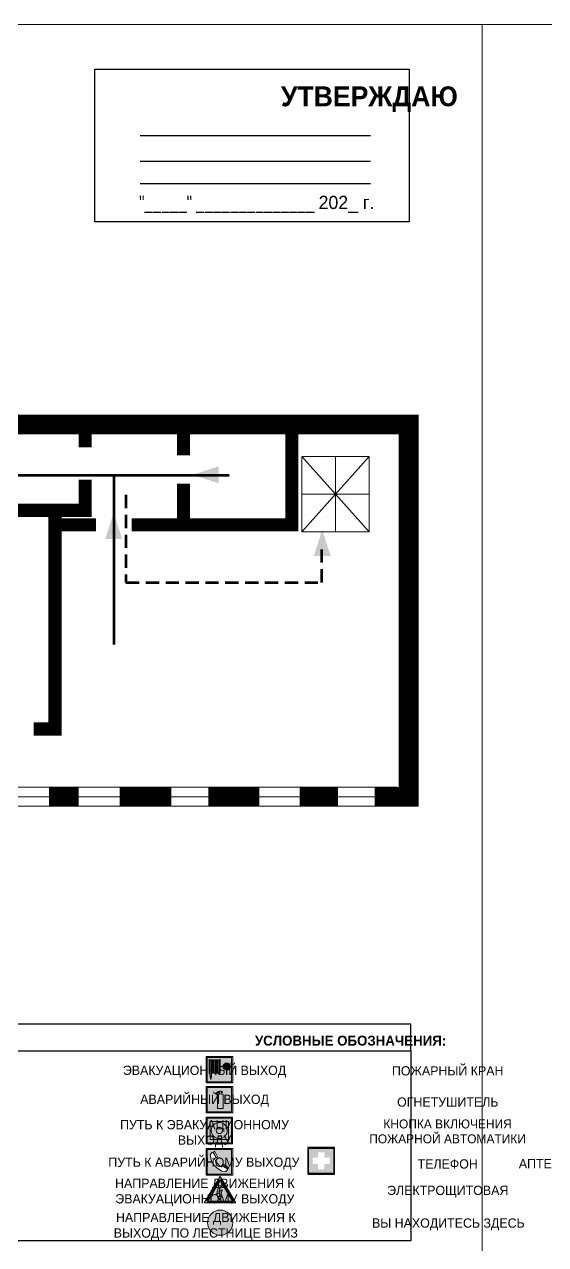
# Model space of a CAD drawing. Header units: millimetres. Extents: x 13114 to 67229, y 22859 to 38520.
# Drawn here: x 26051 to 26208.4, y 36371.9 to 36740.6 of the extents above; entities that cross this region are included whole.
import ezdxf

# ---------------------------------------------------------------- set-up
doc = ezdxf.new("R2010")
doc.units = ezdxf.units.MM
doc.linetypes.add('{ Wide Dash }', pattern=[12, 4, -2, 4, -2])
doc.layers.add('План_Штампы', color=7, linetype='Continuous')
doc.styles.add('обычный', font='arial.ttf')

# ---------------------------------------------------------------- blocks, each defined once
blk = doc.blocks.new('A$C3E6D3DDE')
at = {"lineweight": 5}
h = blk.add_hatch(color=40, dxfattribs=at)
h.paths.add_polyline_path([(24.1, 1.45), (16.46, -11.35), (31.74, -11.35)])
h.paths.add_polyline_path([(24.09, -0.46), (30.03, -10.41), (18.14, -10.41)], flags=16)
h.paths.add_polyline_path([(24.54, -3.08), (23.41, -6.02), (25.13, -5.01), (24.33, -8.5), (24.82, -8.27), (23.79, -9.86), (23.4, -8.04), (23.8, -8.43), (24.04, -6.29), (22.39, -7.25), (23.44, -3.08)], flags=0)
h = blk.add_hatch(color=256, dxfattribs=at)
h.paths.add_polyline_path([(24.37, 0.03, 0.567511), (23.82, 0.03), (17.59, -10.4, 0.582454), (17.86, -10.88), (30.32, -10.88, 0.582149), (30.6, -10.4)])
h.paths.add_polyline_path([(24.09, -0.46), (18.14, -10.41), (30.03, -10.41)], flags=16)
h.paths.add_polyline_path([(24.54, -3.08), (23.41, -6.02), (25.13, -5.01), (24.33, -8.5), (24.82, -8.27), (23.79, -9.86), (23.4, -8.04), (23.8, -8.43), (24.04, -6.29), (22.39, -7.25), (23.44, -3.08)], flags=0)
h = blk.add_hatch(color=40, dxfattribs=at)
h.paths.add_polyline_path([(24.09, -0.46), (18.14, -10.41), (30.03, -10.41)])
h.paths.add_polyline_path([(24.82, -8.27), (23.79, -9.86), (23.4, -8.04), (23.8, -8.43), (24.04, -6.29), (22.39, -7.25), (23.44, -3.08), (24.54, -3.08), (23.41, -6.02), (25.13, -5.01), (24.33, -8.5)], flags=16)
at = {"color": 40, "lineweight": 5}
for p, q in [((16.46, -11.35), (24.1, 1.45)), ((24.1, 1.45), (31.74, -11.35))]:
    blk.add_line(p, q, dxfattribs=at)
at = {"lineweight": 5}
for p, q in [((17.59, -10.4), (23.82, 0.03)), ((24.37, 0.03), (30.6, -10.4)), ((18.14, -10.41), (24.09, -0.46)), ((23.44, -3.08), (22.39, -7.25)), ((23.41, -6.02), (24.54, -3.08)), ((25.13, -5.01), (23.41, -6.02)), ((24.54, -3.08), (23.44, -3.08)), ((24.09, -0.46), (30.03, -10.41)), ((24.33, -8.5), (25.13, -5.01)), ((17.86, -10.88), (30.32, -10.88)), ((18.14, -10.41), (30.03, -10.41)), ((22.39, -7.25), (24.04, -6.29)), ((23.8, -8.43), (23.4, -8.04)), ((23.4, -8.04), (23.79, -9.86)), ((23.79, -9.86), (24.82, -8.27)), ((24.04, -6.29), (23.8, -8.43)), ((24.82, -8.27), (24.33, -8.5))]:
    blk.add_line(p, q, dxfattribs=at)
at = {"color": 50, "lineweight": 5}
blk.add_line((31.74, -11.35), (16.46, -11.35), dxfattribs=at)
blk = doc.blocks.new('A$C54414219')
at = {"true_color": 0xffffff}
h = blk.add_hatch(color=7, dxfattribs=at)
h.paths.add_polyline_path([(2.39, -9.45), (2.39, -18.3), (11.23, -18.3), (11.23, -9.45)], flags=0)
h.paths.add_polyline_path([(10.71, -13.87, -1), (2.92, -13.87, -1)], flags=0)
h.paths.add_polyline_path([(8.3, -13.87, -1), (5.33, -13.87, -1)], flags=0)
h.paths.add_polyline_path([(0.41, -7.47), (0.41, -20.27), (13.21, -20.27), (13.21, -7.47)])
h.paths.add_polyline_path([(0.92, -19.77), (12.71, -19.77), (12.71, -7.98), (0.92, -7.98)], flags=16)
h.paths.add_polyline_path([(11.23, -9.45), (11.23, -18.3), (2.39, -18.3), (2.39, -9.45)], flags=0)
at = {"lineweight": 5}
h = blk.add_hatch(color=242, dxfattribs=at)
h.paths.add_polyline_path([(12.71, -7.98), (0.92, -7.98), (0.92, -19.77), (12.71, -19.77)])
h.paths.add_polyline_path([(11.23, -18.3), (2.39, -18.3), (2.39, -9.45), (11.23, -9.45)], flags=16)
h.paths.add_polyline_path([(10.71, -13.87, -1), (2.92, -13.87, -1)], flags=0)
h.paths.add_polyline_path([(8.3, -13.87, -1), (5.33, -13.87, -1)], flags=0)
at = {"true_color": 0xffffff}
h = blk.add_hatch(color=7, dxfattribs=at)
h.paths.add_polyline_path([(2.39, -9.45), (2.39, -18.3), (11.23, -18.3), (11.23, -9.45)])
h.paths.add_polyline_path([(10.71, -13.87, -1), (2.92, -13.87, -1)], flags=16)
h.paths.add_polyline_path([(8.3, -13.87, -1), (5.33, -13.87, -1)], flags=0)
at = {"lineweight": 5}
h = blk.add_hatch(color=242, dxfattribs=at)
h.paths.add_polyline_path([(2.92, -13.87, 1), (10.71, -13.87, 1)])
h.paths.add_polyline_path([(8.3, -13.87, -1), (5.33, -13.87, -1)], flags=16)
at = {"color": 242, "lineweight": 5}
for p, q in [((0.41, -20.27), (0.41, -7.47)), ((0.41, -7.47), (13.21, -7.47)), ((0.41, -7.47), (13.21, -7.47)), ((13.21, -20.27), (13.21, -7.47)), ((0.41, -20.27), (13.21, -20.27))]:
    blk.add_line(p, q, dxfattribs=at)
for points in [[(0.92, -7.98), (12.71, -7.98), (12.71, -19.77), (0.92, -19.77)], [(2.39, -9.45), (11.23, -9.45), (11.23, -18.3), (2.39, -18.3)]]:
    blk.add_lwpolyline(points, close=True, dxfattribs=at)
for radius in [3.89, 1.49]:
    blk.add_circle((6.81, -13.87), radius, dxfattribs=at)
blk = doc.blocks.new('A$C456E1F9C')
at = {"lineweight": 5}
h = blk.add_hatch(color=242, dxfattribs=at)
h.paths.add_polyline_path([(0.51, -1.47), (0.51, -13.26), (12.29, -13.26), (12.29, -1.47)])
h.paths.add_polyline_path([(5.42, -4.95, -0.254479), (4.78, -5.4), (3.52, -2.53, -0.209735), (4.23, -2.4)], flags=16)
h.paths.add_polyline_path([(8.53, -8.6), (10.87, -10.17), (10.54, -10.76), (8.03, -9.13, -0.192251)], flags=16)
h.paths.add_polyline_path([(4.61, -5.49, 0.005518), (3.87, -5.72, 0.128647), (7.49, -10.01, 0.00809), (7.83, -9.33), (10.47, -10.97, -0.16736), (8.99, -12.25, -0.327862), (1.95, -3.95, -0.166952), (3.36, -2.62)], flags=16)
at = {"color": 242, "lineweight": 5}
for p, q in [((0, -13.77), (0, -0.97)), ((12.8, -0.97), (0, -0.97)), ((4.61, -5.49), (3.36, -2.62)), ((3.52, -2.53), (4.78, -5.4)), ((4.23, -2.4), (5.42, -4.95)), ((12.8, -13.77), (12.8, -0.97)), ((7.83, -9.33), (10.47, -10.97)), ((8.03, -9.13), (10.54, -10.76)), ((10.81, -10.12), (8.53, -8.6)), ((10.54, -10.76), (10.8, -10.3)), ((10.8, -10.3), (10.81, -10.12)), ((0, -13.77), (12.8, -13.77))]:
    blk.add_line(p, q, dxfattribs=at)
blk.add_lwpolyline([(0.51, -1.47), (12.29, -1.47), (12.29, -13.26), (0.51, -13.26)], close=True, dxfattribs=at)
for centre, radius, start, end in [((4.59, -5.34), 2.99, 114.28453, 152.19739), ((11.12, -3.31), 9.19, 183.99153, 256.60086), ((4.02, -3.27), 0.891, 76.32839, 123.70924), ((14.98, -39.1), 35.17, 107.14873, 108.41345), ((13.86, -0.94), 11.08, 205.55365, 234.87622), ((4.68, -4.59), 0.824, 276.9621, 334.07228), ((-13.31, 0.8), 23.44, 332.54871, 334.40268), ((8.94, -9.5), 0.989, 114.40924, 157.93883), ((7.87, -9.46), 3, 291.92908, 329.9329)]:
    blk.add_arc(centre, radius, start, end, dxfattribs=at)
blk = doc.blocks.new('A$C18900ED3')
h = blk.add_hatch(color=126)
h.paths.add_polyline_path([(-0.18, -0.18), (-7.02, -0.18), (-7.02, -7.02), (-0.18, -7.02)])
h.paths.add_polyline_path([(-5.89, -4.46), (-5.89, -2.77), (-4.46, -2.77), (-4.46, -1.31), (-2.77, -1.31), (-2.77, -2.77), (-1.33, -2.77), (-1.33, -4.46), (-2.77, -4.46), (-2.77, -5.89), (-4.46, -5.89), (-4.46, -4.46)], flags=16)
at = {"color": 126}
for p, q in [((-7.2, 0), (-7.2, -7.2)), ((0, 0), (-7.2, 0)), ((0, -7.2), (0, 0)), ((-7.02, -7.02), (-7.02, -0.18)), ((-7.02, -0.18), (-0.18, -0.18)), ((-0.18, -0.18), (-0.18, -7.02)), ((-7.2, -7.2), (0, -7.2)), ((-0.18, -7.02), (-7.02, -7.02))]:
    blk.add_line(p, q, dxfattribs=at)
blk = doc.blocks.new('A$C37112FD5')
at = {"true_color": 0xf5f5ff}
h = blk.add_hatch(color=7, dxfattribs=at)
h.dxf.hatch_style = 1
h.paths.add_polyline_path([(12.8, -7.4), (0, -7.4), (0, -20.2), (12.8, -20.2)])
h.paths.add_polyline_path([(12.29, -7.91), (12.29, -19.69), (0.51, -19.69), (0.51, -7.91)], flags=16)
h.paths.add_polyline_path([(4.98, -9.04, -0.42597), (5.17, -9.22), (5.17, -12.25), (5.17, -15.29, -0.432244), (4.98, -15.47), (4.83, -15.47, -0.42597), (4.64, -15.29), (4.64, -12.25), (4.64, -9.22, -0.432244), (4.83, -9.04)], flags=0)
h.paths.add_polyline_path([(4.28, -9.22), (4.28, -12.25), (4.28, -15.29, -0.432244), (4.09, -15.47), (3.94, -15.47, -0.42597), (3.75, -15.29), (3.75, -12.25), (3.75, -9.22, -0.432244), (3.94, -9.04), (4.09, -9.04, -0.42597)], flags=0)
h.paths.add_polyline_path([(5.72, -9.04), (5.87, -9.04, -0.42597), (6.06, -9.22), (6.06, -12.25), (6.06, -15.29, -0.432244), (5.87, -15.47), (5.72, -15.47, -0.42597), (5.53, -15.29), (5.53, -12.25), (5.53, -9.22, -0.432244)], flags=0)
h.paths.add_polyline_path([(6.42, -8.9), (6.5, -8.9, -0.42597), (6.69, -9.08), (6.69, -12.03), (8.21, -12.03, -15.824349), (8.21, -12.47), (6.69, -12.47), (6.69, -15.42, -0.432244), (6.5, -15.6), (6.42, -15.6)], flags=0)
h.paths.add_polyline_path([(3.39, -9.22), (3.39, -12.25), (3.39, -15.29, -0.432244), (3.2, -15.47), (3.05, -15.47, -0.42597), (2.85, -15.29), (2.85, -12.25), (2.85, -9.22, -0.432244), (3.05, -9.04), (3.2, -9.04, -0.42597)], flags=0)
h.paths.add_polyline_path([(2.5, -9.22), (2.5, -16.71), (1.96, -16.71), (1.96, -9.22, -0.432244), (2.15, -9.04), (2.31, -9.04, -0.42597)], flags=0)
h.paths.add_polyline_path([(1.61, -8.9), (1.61, -15.6), (1.57, -15.6, -0.42597), (1.37, -15.42), (1.37, -12.03), (1.37, -9.09, -0.432244), (1.57, -8.9)], flags=0)
h.paths.add_polyline_path([(9.76, -10.81), (9.76, -12.03), (8.49, -12.03, -0.336371)], flags=0)
h.paths.add_polyline_path([(8.49, -12.47), (9.76, -12.47), (9.76, -13.7, -0.336371)], flags=0)
h.paths.add_polyline_path([(10.11, -10.81, -0.336371), (11.38, -12.03), (10.11, -12.03)], flags=0)
h.paths.add_polyline_path([(10.11, -12.47), (11.38, -12.47, -0.336371), (10.11, -13.7)], flags=0)
h.paths.add_polyline_path([(2.5, -16.84), (2.5, -17.05), (1.97, -17.05), (1.97, -16.84)], flags=0)
h.paths.add_polyline_path([(2.5, -17.24, -0.033778), (2.24, -18.6, -0.033778), (1.97, -17.24)], flags=0)
h = blk.add_hatch(color=242)
h.dxf.hatch_style = 1
h.paths.add_polyline_path([(12.29, -7.91), (0.51, -7.91), (0.51, -19.69), (12.29, -19.69)])
h.paths.add_polyline_path([(6.42, -15.6), (6.42, -8.9), (6.5, -8.9, -0.42597), (6.69, -9.08), (6.69, -12.03), (8.21, -12.03, -15.824349), (8.21, -12.47), (6.69, -12.47), (6.69, -15.42, -0.432244), (6.5, -15.6)], flags=16)
h.paths.add_polyline_path([(5.87, -15.47), (5.72, -15.47, -0.42597), (5.53, -15.29), (5.53, -12.25), (5.53, -9.22, -0.432244), (5.72, -9.04), (5.87, -9.04, -0.42597), (6.06, -9.22), (6.06, -12.25), (6.06, -15.29, -0.432244)], flags=16)
h.paths.add_polyline_path([(4.98, -15.47), (4.83, -15.47, -0.42597), (4.64, -15.29), (4.64, -12.25), (4.64, -9.22, -0.432244), (4.83, -9.04), (4.98, -9.04, -0.42597), (5.17, -9.22), (5.17, -12.25), (5.17, -15.29, -0.432244)], flags=16)
h.paths.add_polyline_path([(4.09, -15.47), (3.94, -15.47, -0.42597), (3.75, -15.29), (3.75, -12.25), (3.75, -9.22, -0.432244), (3.94, -9.04), (4.09, -9.04, -0.42597), (4.28, -9.22), (4.28, -12.25), (4.28, -15.29, -0.432244)], flags=16)
h.paths.add_polyline_path([(3.2, -15.47), (3.05, -15.47, -0.42597), (2.85, -15.29), (2.85, -12.25), (2.85, -9.22, -0.432244), (3.05, -9.04), (3.2, -9.04, -0.42597), (3.39, -9.22), (3.39, -12.25), (3.39, -15.29, -0.432244)], flags=16)
h.paths.add_polyline_path([(2.5, -17.05), (1.97, -17.05), (1.97, -16.84), (2.5, -16.84)], flags=16)
h.paths.add_polyline_path([(2.5, -17.24, -0.033778), (2.24, -18.6, -0.033778), (1.97, -17.24)], flags=16)
h.paths.add_polyline_path([(2.5, -16.71), (1.96, -16.71), (1.96, -9.22, -0.432244), (2.15, -9.04), (2.31, -9.04, -0.42597), (2.5, -9.22)], flags=16)
h.paths.add_polyline_path([(1.61, -15.6), (1.57, -15.6, -0.42597), (1.37, -15.42), (1.37, -12.03), (1.37, -9.09, -0.432244), (1.57, -8.9), (1.61, -8.9)], flags=16)
h.paths.add_polyline_path([(8.49, -12.47), (9.76, -12.47), (9.76, -13.7, -0.336371)], flags=0)
h.paths.add_polyline_path([(10.11, -13.7), (10.11, -12.47), (11.38, -12.47, -0.336371)], flags=0)
h.paths.add_polyline_path([(8.49, -12.03, -0.336371), (9.76, -10.81), (9.76, -12.03)], flags=0)
h.paths.add_polyline_path([(10.11, -12.03), (10.11, -10.81, -0.336371), (11.38, -12.03)], flags=0)
h = blk.add_hatch(color=7, dxfattribs=at)
h.dxf.hatch_style = 1
h.paths.add_polyline_path([(1.61, -8.9), (1.57, -8.9, 0.432244), (1.37, -9.09), (1.37, -12.03), (1.37, -15.42, 0.42597), (1.57, -15.6), (1.61, -15.6)])
h.paths.add_polyline_path([(2.5, -9.22, 0.42597), (2.31, -9.04), (2.15, -9.04, 0.432244), (1.96, -9.22), (1.96, -16.71), (2.5, -16.71)])
h.paths.add_polyline_path([(2.5, -16.84), (1.97, -16.84), (1.97, -17.05), (2.5, -17.05)])
h.paths.add_polyline_path([(2.5, -17.24), (1.97, -17.24, 0.033778), (2.24, -18.6, 0.033778)])
h.paths.add_polyline_path([(3.39, -12.25), (3.39, -9.22, 0.42597), (3.2, -9.04), (3.05, -9.04, 0.432244), (2.85, -9.22), (2.85, -12.25), (2.85, -15.29, 0.42597), (3.05, -15.47), (3.2, -15.47, 0.432244), (3.39, -15.29)])
h.paths.add_polyline_path([(4.28, -12.25), (4.28, -9.22, 0.42597), (4.09, -9.04), (3.94, -9.04, 0.432244), (3.75, -9.22), (3.75, -12.25), (3.75, -15.29, 0.42597), (3.94, -15.47), (4.09, -15.47, 0.432244), (4.28, -15.29)])
h.paths.add_polyline_path([(5.17, -12.25), (5.17, -9.22, 0.42597), (4.98, -9.04), (4.83, -9.04, 0.432244), (4.64, -9.22), (4.64, -12.25), (4.64, -15.29, 0.42597), (4.83, -15.47), (4.98, -15.47, 0.432244), (5.17, -15.29)])
h.paths.add_polyline_path([(6.06, -12.25), (6.06, -9.22, 0.42597), (5.87, -9.04), (5.72, -9.04, 0.432244), (5.53, -9.22), (5.53, -12.25), (5.53, -15.29, 0.42597), (5.72, -15.47), (5.87, -15.47, 0.432244), (6.06, -15.29)])
h.paths.add_polyline_path([(6.69, -12.47), (8.21, -12.47, 15.824349), (8.21, -12.03), (6.69, -12.03), (6.69, -9.08, 0.42597), (6.5, -8.9), (6.42, -8.9), (6.42, -15.6), (6.5, -15.6, 0.432244), (6.69, -15.42)])
h.paths.add_polyline_path([(8.49, -12.47), (9.76, -12.47), (9.76, -13.7, -0.336371)], flags=16)
h.paths.add_polyline_path([(8.49, -12.03, -0.336371), (9.76, -10.81), (9.76, -12.03)], flags=16)
h.paths.add_polyline_path([(10.11, -12.47), (11.38, -12.47, -0.336371), (10.11, -13.7)], flags=16)
h.paths.add_polyline_path([(10.11, -12.03), (10.11, -10.81, -0.336371), (11.38, -12.03)], flags=16)
h = blk.add_hatch(color=242)
h.dxf.hatch_style = 1
h.paths.add_polyline_path([(9.76, -10.81, 0.336371), (8.49, -12.03), (9.76, -12.03)])
h.paths.add_polyline_path([(10.11, -10.81), (10.11, -12.03), (11.38, -12.03, 0.336371)])
h.paths.add_polyline_path([(11.38, -12.47), (10.11, -12.47), (10.11, -13.7, 0.336371)])
h.paths.add_polyline_path([(9.76, -12.47), (8.49, -12.47, 0.336371), (9.76, -13.7)])
at = {"color": 242, "lineweight": 5}
for p, q in [((0, -20.2), (0, -7.4)), ((0, -7.4), (12.8, -7.4)), ((1.37, -12.03), (1.37, -9.08)), ((1.57, -8.9), (1.61, -8.9)), ((1.61, -8.9), (1.61, -15.6)), ((1.96, -16.71), (1.96, -9.22)), ((2.15, -9.04), (2.31, -9.04)), ((2.5, -16.71), (2.5, -9.22)), ((2.85, -12.25), (2.85, -9.22)), ((3.05, -9.04), (3.2, -9.04)), ((3.39, -12.25), (3.39, -9.22)), ((3.75, -12.25), (3.75, -9.22)), ((3.94, -9.04), (4.09, -9.04)), ((4.28, -12.25), (4.28, -9.22)), ((4.64, -12.25), (4.64, -9.22)), ((4.83, -9.04), (4.98, -9.04)), ((5.17, -12.25), (5.17, -9.22)), ((5.53, -12.25), (5.53, -9.22)), ((5.72, -9.04), (5.87, -9.04)), ((6.06, -12.25), (6.06, -9.22)), ((6.42, -8.9), (6.42, -15.6)), ((6.5, -8.9), (6.42, -8.9)), ((6.69, -12.03), (6.69, -9.08)), ((9.76, -10.81), (9.76, -12.03)), ((10.11, -10.81), (10.11, -12.03)), ((12.8, -20.2), (12.8, -7.4)), ((1.37, -12.03), (1.37, -15.42)), ((1.57, -15.6), (1.61, -15.6)), ((1.96, -16.71), (2.5, -16.71)), ((1.97, -16.84), (2.5, -16.84)), ((1.97, -17.05), (1.97, -16.84)), ((2.5, -17.05), (1.97, -17.05)), ((1.97, -17.24), (2.5, -17.24)), ((2.5, -16.84), (2.5, -17.05)), ((2.85, -12.25), (2.85, -15.29)), ((3.05, -15.47), (3.2, -15.47)), ((3.39, -12.25), (3.39, -15.29)), ((3.75, -12.25), (3.75, -15.29)), ((3.94, -15.47), (4.09, -15.47)), ((4.28, -12.25), (4.28, -15.29)), ((4.64, -12.25), (4.64, -15.29)), ((4.83, -15.47), (4.98, -15.47)), ((5.17, -12.25), (5.17, -15.29)), ((5.53, -12.25), (5.53, -15.29)), ((5.72, -15.47), (5.87, -15.47)), ((6.06, -12.25), (6.06, -15.29)), ((6.42, -15.6), (6.5, -15.6)), ((8.21, -12.03), (6.69, -12.03)), ((8.21, -12.47), (6.69, -12.47)), ((6.69, -12.47), (6.69, -15.42)), ((9.76, -12.03), (8.49, -12.03)), ((9.76, -12.47), (8.49, -12.47)), ((9.76, -12.47), (9.76, -13.7)), ((11.38, -12.03), (10.11, -12.03)), ((11.38, -12.47), (10.11, -12.47)), ((10.11, -12.47), (10.11, -13.7)), ((0, -20.2), (12.8, -20.2))]:
    blk.add_line(p, q, dxfattribs=at)
blk.add_lwpolyline([(0.51, -7.91), (12.29, -7.91), (12.29, -19.69), (0.51, -19.69)], close=True, dxfattribs=at)
for centre, radius, start, end in [((1.56, -9.09), 0.182, 87.10267, 180.60715), ((2.15, -9.22), 0.182, 87.10267, 180.60715), ((2.32, -9.22), 0.182, 359.39285, 92.89733), ((3.04, -9.22), 0.182, 87.10267, 180.60715), ((3.21, -9.22), 0.182, 359.39285, 92.89733), ((3.93, -9.22), 0.182, 87.10267, 180.60715), ((4.1, -9.22), 0.182, 359.39285, 92.89733), ((4.82, -9.22), 0.182, 87.10267, 180.60715), ((4.99, -9.22), 0.182, 359.39285, 92.89733), ((5.71, -9.22), 0.182, 87.10267, 180.60715), ((5.88, -9.22), 0.182, 359.39285, 92.89733), ((6.51, -9.09), 0.182, 359.39285, 92.89733), ((9.93, -12.25), 1.74, 187.23185, 172.76815), ((9.93, -12.25), 1.46, 96.99266, 171.35851), ((9.93, -12.25), 1.46, 8.64149, 83.00734), ((1.56, -15.42), 0.182, 179.39285, 272.89733), ((12.17, -15.98), 10.27, 187.04098, 194.7793), ((-7.7, -15.98), 10.27, 345.2207, 352.95902), ((3.04, -15.29), 0.182, 179.39285, 272.89733), ((3.21, -15.29), 0.182, 267.10267, 0.60715), ((3.93, -15.29), 0.182, 179.39285, 272.89733), ((4.1, -15.29), 0.182, 267.10267, 0.60715), ((4.82, -15.29), 0.182, 179.39285, 272.89733), ((4.99, -15.29), 0.182, 267.10267, 0.60715), ((5.71, -15.29), 0.182, 179.39285, 272.89733), ((5.88, -15.29), 0.182, 267.10267, 0.60715), ((6.51, -15.42), 0.182, 267.10267, 0.60715), ((9.93, -12.25), 1.46, 188.64149, 263.00734), ((9.93, -12.25), 1.46, 276.99266, 351.35851)]:
    blk.add_arc(centre, radius, start, end, dxfattribs=at)
blk = doc.blocks.new('A$C3AD82952')
at = {"true_color": 0xf5f5ff}
h = blk.add_hatch(color=7, dxfattribs=at)
h.dxf.hatch_style = 1
h.paths.add_polyline_path([(8.21, 8.73, 0.414214), (7.89, 9.05), (7.22, 9.05), (7.22, 9.92), (7.59, 9.92, 1), (7.57, 10.36), (7.22, 10.36), (7.22, 10.6), (6.43, 10.6), (6.43, 10.36), (6.01, 10.36), (4.74, 9.59), (4.74, 8.69), (4.98, 8.73), (4.98, 9.26), (6.12, 9.91), (6.43, 9.91), (6.43, 9.05), (5.76, 9.05, 0.414214), (5.44, 8.73), (5.44, 2.2), (8.21, 2.2)], flags=0)
h.paths.add_polyline_path([(12.8, 12.8), (0, 12.8), (0, 0), (12.8, 0)])
h.paths.add_polyline_path([(0.51, 12.29), (12.29, 12.29), (12.29, 0.51), (0.51, 0.51)], flags=16)
h.paths.add_polyline_path([(4.74, 9.59), (6.01, 10.36), (6.43, 10.36), (6.43, 10.6), (7.22, 10.6), (7.22, 10.36), (7.59, 10.36, -0.94586), (7.59, 9.92), (7.22, 9.92), (7.22, 9.05), (7.89, 9.05, -0.414214), (8.21, 8.73), (8.21, 2.2), (5.44, 2.2), (5.44, 8.73, -0.414214), (5.76, 9.05), (6.43, 9.05), (6.43, 9.91), (6.12, 9.91), (4.98, 9.26), (4.98, 8.73), (4.74, 8.69)], flags=0)
h = blk.add_hatch(color=242)
h.dxf.hatch_style = 1
h.paths.add_polyline_path([(12.29, 12.29), (0.51, 12.29), (0.51, 0.51), (12.29, 0.51)])
h.paths.add_polyline_path([(4.74, 8.69), (4.74, 9.59), (6.01, 10.36), (6.43, 10.36), (6.43, 10.6), (7.22, 10.6), (7.22, 10.36), (7.59, 10.36, -0.94586), (7.59, 9.92), (7.22, 9.92), (7.22, 9.05), (7.89, 9.05, -0.414214), (8.21, 8.73), (8.21, 2.2), (5.44, 2.2), (5.44, 8.73, -0.414214), (5.76, 9.05), (6.43, 9.05), (6.43, 9.91), (6.12, 9.91), (4.98, 9.26), (4.98, 8.73)], flags=16)
h = blk.add_hatch(color=7, dxfattribs=at)
h.dxf.hatch_style = 1
h.paths.add_polyline_path([(8.21, 8.73, 0.414214), (7.89, 9.05), (7.22, 9.05), (7.22, 9.92), (7.59, 9.92, 1), (7.57, 10.36), (7.22, 10.36), (7.22, 10.6), (6.43, 10.6), (6.43, 10.36), (6.01, 10.36), (4.74, 9.59), (4.74, 8.69), (4.98, 8.73), (4.98, 9.26), (6.12, 9.91), (6.43, 9.91), (6.43, 9.05), (5.76, 9.05, 0.414214), (5.44, 8.73), (5.44, 2.2), (8.21, 2.2)])
at = {"color": 242, "lineweight": 5}
for p, q in [((0, 0), (0, 12.8)), ((0, 12.8), (12.8, 12.8)), ((12.8, 0), (12.8, 12.8)), ((6.01, 10.36), (4.74, 9.59)), ((4.74, 9.59), (4.74, 8.69)), ((4.74, 8.69), (4.98, 8.73)), ((4.98, 9.26), (6.12, 9.91)), ((4.98, 8.73), (4.98, 9.26)), ((5.44, 2.2), (5.44, 8.73)), ((5.76, 9.05), (6.43, 9.05)), ((6.01, 10.36), (6.43, 10.36)), ((6.12, 9.91), (6.43, 9.91)), ((7.22, 10.6), (6.43, 10.6)), ((6.43, 10.6), (6.43, 10.36)), ((6.43, 9.91), (6.43, 9.05)), ((7.22, 10.36), (7.22, 10.6)), ((7.59, 10.36), (7.22, 10.36)), ((7.22, 9.05), (7.22, 9.92)), ((7.59, 9.92), (7.22, 9.92)), ((7.89, 9.05), (7.22, 9.05)), ((8.21, 2.2), (8.21, 8.73)), ((0, 0), (12.8, 0)), ((5.44, 2.2), (8.21, 2.2))]:
    blk.add_line(p, q, dxfattribs=at)
blk.add_lwpolyline([(0.51, 12.29), (12.29, 12.29), (12.29, 0.51), (0.51, 0.51)], close=True, dxfattribs=at)
for centre, radius, start, end in [((5.76, 8.73), 0.32, 90, 180), ((7.58, 10.14), 0.223, 273.18746, 86.81254), ((7.89, 8.73), 0.32, 0, 90)]:
    blk.add_arc(centre, radius, start, end, dxfattribs=at)
blk = doc.blocks.new('A$C7B8C2D5B')
at = {"lineweight": 0}
h = blk.add_hatch(color=5, dxfattribs=at)
h.dxf.hatch_style = 1
h.paths.add_polyline_path([(1.4, -3.02, 1), (-2.11, -3.02, 1)])
at = {"color": 5, "lineweight": 0}
blk.add_circle((-0.36, -3.02), 1.75, dxfattribs=at)

msp = doc.modelspace()

# ---------------------------------------------------------------- linework, layer by layer
at = {"color": 5, "lineweight": 0}
for points in [[(25589.29, 36345.59), (26189.29, 36345.59), (26189.29, 36740.59), (25589.29, 36740.59)], [(26189.29, 36345.59), (26789.29, 36345.59), (26789.29, 36740.59), (26189.29, 36740.59)]]:
    msp.add_lwpolyline(points, close=True, dxfattribs=at)
for points in [[(26072.23, 36727.11), (26167.24, 36727.11), (26167.24, 36680.9), (26072.23, 36680.9)], [(26023.91, 36430.48), (26167.67, 36430.48), (26167.67, 36438.53), (26023.91, 36438.53)], [(26023.91, 36430.48), (26167.67, 36430.48), (26167.67, 36373.08), (26023.91, 36373.08)]]:
    msp.add_lwpolyline(points, close=True)
for points in [[(26085.98, 36707.06), (26155.51, 36707.06)], [(26085.98, 36699.3), (26155.51, 36699.3)], [(26085.98, 36692.51), (26155.51, 36692.51)]]:
    msp.add_lwpolyline(points)
at = {"lineweight": 100, "const_width": 6}
for points in [[(25629.51, 36507.23), (25621.21, 36507.23), (25621.21, 36619.69), (26167.05, 36619.69), (26167.05, 36507.23), (26156.81, 36507.23)], [(26067.34, 36507.23), (26058.42, 36507.23)], [(26095.38, 36507.23), (26079.72, 36507.23)], [(26121.92, 36507.23), (26106.49, 36507.23)], [(26145.67, 36507.23), (26134.16, 36507.23)]]:
    msp.add_lwpolyline(points, dxfattribs=at)
at = {"lineweight": 0, "const_width": 4}
for points in [[(26069.32, 36612.86), (26069.32, 36619.19)], [(26083.36, 36589.39), (26131.75, 36589.39), (26131.75, 36618.27)], [(26099.02, 36610.42), (26099.02, 36618.86)], [(26043.27, 36593.76), (26069.32, 36593.76), (26069.32, 36603.01)], [(26099.02, 36589.39), (26099.02, 36601.79)], [(26060.24, 36593.76), (26060.24, 36527.7), (26053.8, 36527.7)], [(26060.24, 36589.39), (26072.59, 36589.39)]]:
    msp.add_lwpolyline(points, dxfattribs=at)
at = {"lineweight": 5}
msp.add_lwpolyline([(26134.75, 36587.29), (26155.08, 36587.29), (26155.08, 36610.04), (26134.75, 36610.04)], close=True, dxfattribs=at)
for points in [[(26134.75, 36587.29), (26155.08, 36610.04)], [(26134.75, 36610.04), (26155.08, 36587.29)], [(26144.92, 36610.04), (26144.92, 36587.29)], [(26155.08, 36598.66), (26134.75, 36598.66)]]:
    msp.add_lwpolyline(points, dxfattribs=at)
at = {"color": 126, "lineweight": 100, "true_color": 0x008754}
for points in [[(25855.98, 36557.04), (25855.98, 36522.85), (25833.39, 36522.85), (25833.39, 36604.45), (26112.85, 36604.45)], [(26077.95, 36604.45), (26077.95, 36553.2)]]:
    msp.add_lwpolyline(points, dxfattribs=at)
at = {"color": 126, "linetype": '{ Wide Dash }', "lineweight": 100, "true_color": 0x008754}
msp.add_lwpolyline([(26081.64, 36598.42), (26081.64, 36571.98), (26140.86, 36571.98), (26140.86, 36581.96)], dxfattribs=at)
at = {"lineweight": 0}
for points in [[(25629.14, 36510.15), (26163.46, 36510.15)], [(25629.23, 36504.35), (26163.55, 36504.35)], [(25629.51, 36507.23), (26163.83, 36507.23)]]:
    msp.add_lwpolyline(points, dxfattribs=at)
at = {"layer": 'План_Штампы', "color": 126, "true_color": 0x008754}
for points in [[(26109.66, 36607.09), (26109.64, 36601.95), (26101.76, 36604.5)], [(26080.52, 36585.09), (26075.38, 36585.1), (26077.93, 36592.98)], [(26143.51, 36579.93), (26138.38, 36579.94), (26140.92, 36587.82)]]:
    msp.add_solid(points, dxfattribs=at)

# ---------------------------------------------------------------- block references
for name, p, xscale, yscale, zscale in [('A$C37112FD5', (26105.89, 36433.41), 0.6249984004534781, 0.6249984004534781, 0.6249984004534781), ('A$C3AD82952', (26105.89, 36411.71), 0.625, 0.625, 0.625), ('A$C54414219', (26105.58, 36415.08), 0.625, 0.625, 0.625), ('A$C456E1F9C', (26105.89, 36401.54), 0.625, 0.625, 0.625), ('A$C18900ED3', (26144.62, 36401.25), 1.111111111007631, 1.111111111007631, 1.111111111007631), ('A$C3E6D3DDE', (26095.02, 36391.61), 0.625, 0.625, 0.625), ('A$C7B8C2D5B', (26110.92, 36385.14), 2.177419353276491, 2.177419353276491, 2.177419353276491)]:
    msp.add_blockref(name, p, dxfattribs=dict(xscale=xscale, yscale=yscale, zscale=zscale))

# ---------------------------------------------------------------- texts
at = {"lineweight": 0, "attachment_point": 5, "style": 'обычный'}
for s, insert, char_height, width in [('\\pi-18,l18,t18;{\\fProxima Nova Rg|b1|i0|c204|p2;УТВЕРЖДАЮ\\H1.1997x; }', (26155.18, 36717.99), 6, 126.6484), ('{\\fArial Narrow|b0|i0|c204|p34;"_____" ______________ \\fProxima Nova Rg|b0|i0|c204|p2;202_ г. }', (26121.14, 36686.23), 4, 78.6503), ('{\\fProxima Nova Rg|b1|i0|c204|p2;УСЛОВНЫЕ ОБОЗНАЧЕНИЯ:\\H1.1997x; }', (26149.49, 36433.54), 3, 175.1736), ('\\pi-8.4,l8.4,t8.4;{\\fProxima Nova Rg|b0|i0|c204|p2;ЭВАКУАЦИОННЫЙ ВЫХОД\\H1.6404x; }', (26105.38, 36424.19), 2.8, 126.6484), ('\\pi-8.4,l8.4,t8.4;{\\fProxima Nova Rg|b0|i0|c204|p2;ПОЖАРНЫЙ КРАН\\H1.6404x; }', (26178.84, 36424.42), 2.8, 126.6484), ('\\pi-8.4,l8.4,t8.4;{\\fProxima Nova Rg|b0|i0|c204|p2;АВАРИЙНЫЙ ВЫХОД\\H1.6404x; }', (26105.39, 36415.42), 2.8, 126.6484), ('\\pi-8.4,l8.4,t8.4;{\\fProxima Nova Rg|b0|i0|c204|p2;ОГНЕТУШИТЕЛЬ\\H1.1997x; }', (26178.86, 36414.98), 2.8, 126.6484), ('\\pi-8.4,l8.4,t8.4;{\\fProxima Nova Rg|b0|i0|c204|p2;ПУТЬ К ЭВАКУАЦИОННОМУ \\PВЫХОДУ }', (26105.38, 36405.43), 2.8, 126.6484), ('\\pi-8.1,l8.1,t8.1;{\\fProxima Nova Rg|b0|i0|c204|p2;КНОПКА ВКЛЮЧЕНИЯ\\PПОЖАРНОЙ АВТОМАТИКИ}', (26178.8, 36406.12), 2.7, 126.6484), ('\\pi-8.4,l8.4,t8.4;{\\fProxima Nova Rg|b0|i0|c204|p2;ПУТЬ К АВАРИЙНОМУ ВЫХОДУ \\H1.6404x; }', (26105.19, 36396.43), 2.8, 126.6484), ('\\pi-8.4,l8.4,t8.4;{\\fProxima Nova Rg|b0|i0|c204|p2;ТЕЛЕФОН\\H1.1997x; }', (26178.84, 36396.3), 2.8, 126.6484), ('\\pi-8.4,l8.4,t8.4;{\\fProxima Nova Rg|b0|i0|c204|p2;АПТЕЧКА\\H1.1667x; }', (26208.9, 36396.39), 2.8, 126.6484), ('\\pi-8.4,l8.4,t8.4;{\\fProxima Nova Rg|b0|i0|c204|p2;НАПРАВЛЕНИЕ ДВИЖЕНИЯ К \\PЭВАКУАЦИОННОМУ ВЫХОДУ}', (26105.48, 36387.7), 2.8, 126.6484), ('\\pi-8.4,l8.4,t8.4;{\\fProxima Nova Rg|b0|i0|c204|p2;ЭЛЕКТРОЩИТОВАЯ\\H1.1997x; }', (26178.85, 36387.92), 2.8, 126.6484), ('\\pi-8.4,l8.4,t8.4;{\\fProxima Nova Rg|b0|i0|c204|p2;НАПРАВЛЕНИЕ ДВИЖЕНИЯ К \\PВЫХОДУ ПО ЛЕСТНИЦЕ ВНИЗ}', (26105.77, 36377.39), 2.8, 126.6484), ('\\pi-8.4,l8.4,t8.4;{\\fProxima Nova Rg|b0|i0|c204|p2;ВЫ НАХОДИТЕСЬ ЗДЕСЬ\\H1.1997x; }', (26179.04, 36378.04), 2.8, 126.6484)]:
    msp.add_mtext(s, dxfattribs=dict(at, insert=insert, char_height=char_height, width=width))

doc.saveas('drawing.dxf')
